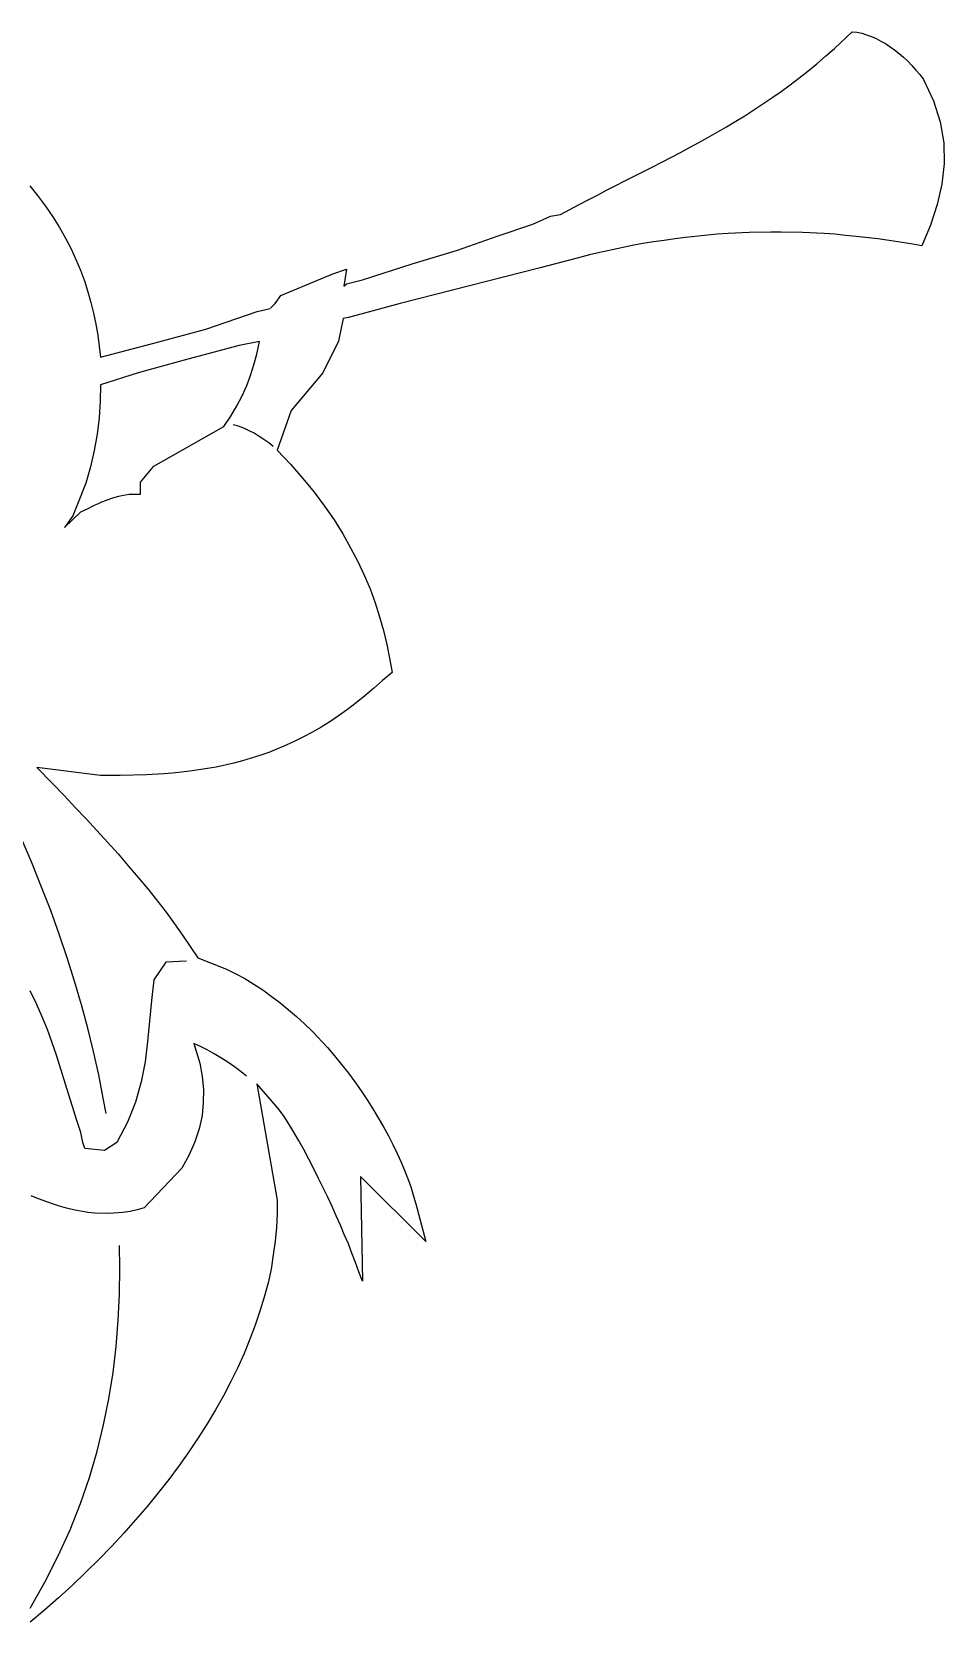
# Model space of a CAD drawing. Extents: x 0 to 225, y 0 to 198.
# Drawn here: x 132.7 to 224.8, y 37.6 to 198.1 of the extents above; entities that cross this region are included whole.
import ezdxf

# ---------------------------------------------------------------- set-up
doc = ezdxf.new("R2010")
doc.units = 0
doc.layers.add('WHITE', color=7, linetype='CONTINUOUS')

msp = doc.modelspace()

# ---------------------------------------------------------------- linework, layer by layer
at = {"layer": 'WHITE', "linetype": 'CONTINUOUS'}
for p, q in [((213.672, 196.393), (215.451, 198.07)), ((215.451, 198.07), (215.933, 198.019)), ((215.933, 198.019), (216.442, 197.917)), ((216.442, 197.917), (216.924, 197.765)), ((216.924, 197.765), (217.407, 197.587)), ((217.407, 197.587), (217.89, 197.384)), ((217.89, 197.384), (218.373, 197.129)), ((212.783, 195.605), (213.672, 196.393)), ((218.373, 197.129), (218.83, 196.875)), ((218.83, 196.875), (219.288, 196.57)), ((219.288, 196.57), (219.745, 196.24)), ((219.745, 196.24), (220.202, 195.884)), ((220.202, 195.884), (220.634, 195.503)), ((211.004, 194.106), (211.893, 194.843)), ((211.893, 194.843), (212.783, 195.605)), ((220.634, 195.503), (221.066, 195.097)), ((221.066, 195.097), (221.498, 194.665)), ((221.498, 194.665), (221.905, 194.207)), ((221.905, 194.207), (222.286, 193.75)), ((208.285, 192.047), (209.2, 192.708)), ((209.2, 192.708), (210.089, 193.394)), ((210.089, 193.394), (211.004, 194.106)), ((222.286, 193.75), (222.667, 193.267)), ((222.667, 193.267), (223.683, 191.107)), ((205.541, 190.192), (207.37, 191.412)), ((207.37, 191.412), (208.285, 192.047)), ((223.683, 191.107), (224.344, 188.973)), ((203.711, 189.049), (204.626, 189.608)), ((204.626, 189.608), (205.541, 190.192)), ((200.916, 187.423), (201.856, 187.956)), ((201.856, 187.956), (202.771, 188.49)), ((202.771, 188.49), (203.711, 189.049)), ((224.344, 188.973), (224.7, 186.864)), ((198.146, 185.898), (199.061, 186.406)), ((199.061, 186.406), (200.001, 186.915)), ((200.001, 186.915), (200.916, 187.423)), ((224.7, 186.864), (224.751, 184.78)), ((195.351, 184.45), (196.266, 184.933)), ((196.266, 184.933), (198.146, 185.898)), ((224.751, 184.78), (224.522, 182.697)), ((191.616, 182.569), (192.531, 183.027)), ((192.531, 183.027), (193.471, 183.51)), ((193.471, 183.51), (194.411, 183.967)), ((194.411, 183.967), (195.351, 184.45)), ((132.508, 182.52329), (133.275, 181.553)), ((133.275, 181.553), (134.062, 180.486)), ((188.821, 181.121), (189.761, 181.604)), ((189.761, 181.604), (190.676, 182.087)), ((190.676, 182.087), (191.616, 182.569)), ((224.522, 182.697), (224.039, 180.638)), ((134.062, 180.486), (134.799, 179.393)), ((186.051, 179.647), (186.966, 180.156)), ((186.966, 180.156), (187.906, 180.638)), ((187.906, 180.638), (188.821, 181.121)), ((224.039, 180.638), (223.353, 178.555)), ((134.799, 179.393), (135.485, 178.326)), ((135.485, 178.326), (136.095, 177.259)), ((179.648, 177.462), (183.231, 178.656)), ((183.231, 178.656), (185.035, 179.469)), ((185.035, 179.469), (186.051, 179.647)), ((223.353, 178.555), (222.489, 176.471)), ((136.095, 177.259), (136.654, 176.166)), ((175.659, 176.039), (179.648, 177.462)), ((193.268, 176.497), (192.2, 176.268)), ((194.36, 176.7), (193.268, 176.497)), ((195.428, 176.878), (194.36, 176.7)), ((196.495, 177.03), (195.428, 176.878)), ((197.587, 177.183), (196.495, 177.03)), ((198.655, 177.335), (197.587, 177.183)), ((201.856, 177.64), (198.655, 177.335)), ((202.949, 177.716), (201.856, 177.64)), ((205.083, 177.818), (202.949, 177.716)), ((207.243, 177.869), (205.083, 177.818)), ((208.31, 177.869), (207.243, 177.869)), ((210.47, 177.818), (208.31, 177.869)), ((212.63, 177.716), (210.47, 177.818)), ((213.723, 177.64), (212.63, 177.716)), ((214.79, 177.538), (213.723, 177.64)), ((215.883, 177.437), (214.79, 177.538)), ((218.068, 177.183), (215.883, 177.437)), ((219.186, 177.03), (218.068, 177.183)), ((221.371, 176.674), (219.186, 177.03)), ((222.489, 176.471), (221.371, 176.674)), ((136.654, 176.166), (137.137, 175.099)), ((137.137, 175.099), (137.594, 174.032)), ((171.059, 174.667), (175.659, 176.039)), ((187.855, 175.277), (183.841, 174.235)), ((188.948, 175.556), (187.855, 175.277)), ((190.015, 175.81), (188.948, 175.556)), ((192.2, 176.268), (190.015, 175.81)), ((137.594, 174.032), (138.001, 172.939)), ((157.821, 171.465), (163.055, 173.651)), ((163.055, 173.651), (164.43651, 174.12076)), ((164.43651, 174.12076), (164.18221, 172.41501)), ((166.054, 173.041), (171.059, 174.667)), ((183.841, 174.235), (169.865, 170.652)), ((138.001, 172.939), (138.331, 171.846)), ((138.331, 171.846), (138.662, 170.779)), ((164.18221, 172.41501), (164.427, 172.66)), ((164.427, 172.66), (166.054, 173.041)), ((138.662, 170.779), (138.916, 169.687)), ((155.432, 169.864), (156.7273, 170.16831)), ((156.75999, 170.17599), (157.236, 170.652)), ((157.236, 170.652), (157.821, 171.465)), ((169.865, 170.652), (164.631, 169.255)), ((138.916, 169.687), (139.144, 168.569)), ((139.144, 168.569), (139.348, 167.476)), ((150.249, 168.06), (155.432, 169.864)), ((164.10729, 169.14719), (163.64, 166.866)), ((164.631, 169.255), (164.10729, 169.14719)), ((139.348, 167.476), (139.5, 166.358)), ((145.014, 166.663), (150.249, 168.06)), ((163.64, 166.866), (162.039, 163.664)), ((139.5, 166.358), (139.627, 165.24)), ((139.627, 165.24), (145.014, 166.663)), ((153.628, 166.434), (148.444, 165.037)), ((155.6699, 166.8285), (153.628, 166.434)), ((155.102, 164.478), (155.407, 165.545)), ((155.407, 165.545), (155.6699, 166.8285)), ((143.439, 163.664), (139.627, 162.445)), ((148.444, 165.037), (143.439, 163.664)), ((154.772, 163.41), (155.102, 164.478)), ((162.039, 163.664), (158.863, 159.853)), ((139.627, 162.445), (139.602, 160.793)), ((153.908, 161.352), (154.39, 162.394)), ((154.39, 162.394), (154.772, 163.41)), ((139.602, 160.793), (139.475, 159.141)), ((153.374, 160.336), (153.908, 161.352)), ((139.475, 159.141), (139.271, 157.49)), ((152.053, 158.252), (152.764, 159.294)), ((152.764, 159.294), (153.374, 160.336)), ((158.863, 159.853), (157.44, 155.864)), ((139.271, 157.49), (138.992, 155.838)), ((145.014, 154.237), (152.053, 158.252)), ((153.552, 158.278), (153.018, 158.43)), ((154.085, 158.074), (153.552, 158.278)), ((154.619, 157.82), (154.085, 158.074)), ((155.127, 157.566), (154.619, 157.82)), ((155.636, 157.261), (155.127, 157.566)), ((156.118, 156.956), (155.636, 157.261)), ((138.992, 155.838), (138.611, 154.187)), ((156.601, 156.6), (156.118, 156.956)), ((157.058, 156.245), (156.601, 156.6)), ((157.44, 155.864), (158.786, 154.441)), ((138.611, 154.187), (138.128, 152.535)), ((143.642, 152.637), (145.014, 154.237)), ((158.786, 154.441), (160.031, 153.018)), ((138.128, 152.535), (137.518, 150.909)), ((143.642, 151.442), (143.642, 152.637)), ((160.031, 153.018), (161.175, 151.62)), ((137.518, 150.909), (136.832, 149.257)), ((140.11, 150.782), (140.771, 151.036)), ((140.771, 151.036), (141.101, 151.137)), ((141.101, 151.137), (141.457, 151.214)), ((141.457, 151.214), (141.787, 151.29)), ((141.787, 151.29), (142.143, 151.366)), ((142.143, 151.366), (142.499, 151.417)), ((142.499, 151.417), (142.854, 151.442)), ((142.854, 151.442), (143.642, 151.442)), ((161.175, 151.62), (162.217, 150.223)), ((136.00168, 148.06472), (137.645, 149.638)), ((136.832, 149.257), (136.00168, 148.06472)), ((137.645, 149.638), (138.001, 149.816)), ((138.001, 149.816), (138.382, 149.994)), ((138.382, 149.994), (138.738, 150.172)), ((138.738, 150.172), (139.068, 150.35)), ((139.068, 150.35), (139.424, 150.502)), ((139.424, 150.502), (139.754, 150.655)), ((139.754, 150.655), (140.11, 150.782)), ((162.217, 150.223), (163.182, 148.825)), ((163.182, 148.825), (164.072, 147.427)), ((164.072, 147.427), (164.859, 146.03)), ((164.859, 146.03), (165.571, 144.632)), ((165.571, 144.632), (166.231, 143.26)), ((166.231, 143.26), (166.816, 141.863)), ((166.816, 141.863), (167.324, 140.465)), ((167.324, 140.465), (167.781, 139.068)), ((167.781, 139.068), (168.163, 137.67)), ((168.163, 137.67), (168.518, 136.272)), ((168.518, 136.272), (168.798, 134.875)), ((168.798, 134.875), (169.052, 133.452)), ((169.052, 133.452), (168.061, 132.639)), ((167.172, 131.826), (166.282, 131.089)), ((168.061, 132.639), (167.172, 131.826)), ((165.418, 130.377), (164.529, 129.691)), ((166.282, 131.089), (165.418, 130.377)), ((162.75, 128.472), (161.886, 127.938)), ((163.64, 129.056), (162.75, 128.472)), ((164.529, 129.691), (163.64, 129.056)), ((160.108, 126.947), (159.244, 126.515)), ((160.997, 127.43), (160.108, 126.947)), ((161.886, 127.938), (160.997, 127.43)), ((156.601, 125.372), (155.712, 125.067)), ((157.465, 125.727), (156.601, 125.372)), ((158.354, 126.108), (157.465, 125.727)), ((159.244, 126.515), (158.354, 126.108)), ((139.627, 123.034), (133.19989, 123.8543)), ((133.19989, 123.8543), (134.799, 122.221)), ((150.426, 123.745), (148.648, 123.491)), ((151.29, 123.898), (150.426, 123.745)), ((153.069, 124.304), (151.29, 123.898)), ((153.958, 124.533), (153.069, 124.304)), ((154.822, 124.787), (153.958, 124.533)), ((155.712, 125.067), (154.822, 124.787)), ((134.799, 122.221), (135.943, 121.026)), ((141.609, 123.034), (139.627, 123.034)), ((144.252, 123.11), (141.609, 123.034)), ((146.005, 123.212), (144.252, 123.11)), ((146.894, 123.288), (146.005, 123.212)), ((147.784, 123.39), (146.894, 123.288)), ((148.648, 123.491), (147.784, 123.39)), ((135.943, 121.026), (137.061, 119.832)), ((137.061, 119.832), (138.179, 118.663)), ((138.179, 118.663), (141.406, 115.131)), ((132.741, 114.166), (131.725, 116.529)), ((133.681, 111.777), (132.741, 114.166)), ((141.406, 115.131), (142.422, 113.937)), ((142.422, 113.937), (143.439, 112.768)), ((143.439, 112.768), (144.404, 111.599)), ((134.596, 109.414), (133.681, 111.777)), ((144.404, 111.599), (146.234, 109.262)), ((135.46, 107.026), (134.596, 109.414)), ((146.234, 109.262), (147.098, 108.093)), ((147.098, 108.093), (147.911, 106.949)), ((136.248, 104.662), (135.46, 107.026)), ((147.911, 106.949), (149.45349, 104.66072)), ((137.01, 102.299), (136.248, 104.662)), ((148.29224, 104.33209), (146.208, 104.23)), ((149.45349, 104.66072), (152.332, 103.494)), ((146.208, 104.23), (145.014, 102.426)), ((152.332, 103.494), (153.272, 103.036)), ((153.272, 103.036), (154.187, 102.553)), ((133.148, 100.012), (132.512, 101.308)), ((137.696, 99.911), (137.01, 102.299)), ((145.014, 102.426), (144.76, 100.343)), ((154.187, 102.553), (155.102, 101.994)), ((155.102, 101.994), (155.991, 101.435)), ((155.991, 101.435), (156.855, 100.8)), ((133.732, 98.716), (133.148, 100.012)), ((138.331, 97.549), (137.696, 99.911)), ((144.76, 100.343), (144.582, 98.259)), ((156.855, 100.8), (157.719, 100.139)), ((157.719, 100.139), (158.558, 99.453)), ((134.266, 97.422), (133.732, 98.716)), ((144.582, 98.259), (144.379, 96.202)), ((158.558, 99.453), (159.396, 98.742)), ((159.396, 98.742), (160.209, 97.98)), ((160.209, 97.98), (160.997, 97.218)), ((135.18, 94.83), (134.266, 97.422)), ((138.916, 95.211), (138.331, 97.549)), ((160.997, 97.218), (162.522, 95.592)), ((136.4, 90.942), (135.18, 94.83)), ((139.449, 92.848), (138.916, 95.211)), ((144.379, 96.202), (144.125, 94.169)), ((149.715, 95.719), (149.029, 96.024)), ((149.029, 96.024), (149.639, 94.042)), ((150.401, 95.363), (149.715, 95.719)), ((151.087, 94.982), (150.401, 95.363)), ((151.773, 94.576), (151.087, 94.982)), ((162.522, 95.592), (163.233, 94.754)), ((163.233, 94.754), (163.945, 93.89)), ((144.125, 94.169), (143.718, 92.136)), ((149.639, 94.042), (149.893, 92.695)), ((152.459, 94.144), (151.773, 94.576)), ((153.145, 93.661), (152.459, 94.144)), ((153.831, 93.153), (153.145, 93.661)), ((154.35802, 92.72724), (153.831, 93.153)), ((163.945, 93.89), (164.631, 93.026)), ((139.907, 90.51), (139.449, 92.848)), ((143.718, 92.136), (143.159, 90.104)), ((149.893, 92.695), (150.02, 91.374)), ((156.957, 90.154), (155.38312, 91.93235)), ((155.38312, 91.93235), (157.44, 80.219)), ((164.631, 93.026), (165.291, 92.136)), ((165.291, 92.136), (165.927, 91.247)), ((136.781, 89.646), (136.4, 90.942)), ((140.1792, 88.94249), (139.907, 90.51)), ((143.159, 90.104), (142.346, 88.071)), ((149.994, 90.053), (149.867, 88.731)), ((150.02, 91.374), (149.994, 90.053)), ((157.541, 89.468), (156.957, 90.154)), ((165.927, 91.247), (166.536, 90.332)), ((166.536, 90.332), (167.095, 89.417)), ((137.213, 88.35), (136.781, 89.646)), ((137.645, 87.029), (137.213, 88.35)), ((149.867, 88.731), (149.588, 87.41)), ((158.075, 88.757), (157.541, 89.468)), ((158.558, 88.02), (158.075, 88.757)), ((167.095, 89.417), (167.654, 88.528)), ((167.654, 88.528), (168.188, 87.613)), ((137.823, 86.038), (137.645, 87.029)), ((142.346, 88.071), (141.253, 86.038)), ((149.588, 87.41), (149.156, 86.089)), ((159.04, 87.232), (158.558, 88.02)), ((159.599, 86.267), (159.04, 87.232)), ((168.188, 87.613), (168.671, 86.699)), ((168.671, 86.699), (169.128, 85.809)), ((138.026, 85.428), (137.823, 86.038)), ((140.034, 85.225), (138.026, 85.428)), ((141.253, 86.038), (140.034, 85.225)), ((149.156, 86.089), (148.572, 84.767)), ((160.133, 85.301), (159.599, 86.267)), ((161.149, 83.37), (160.133, 85.301)), ((169.128, 85.809), (169.56, 84.92)), ((148.572, 84.767), (147.835, 83.421)), ((169.56, 84.92), (169.967, 84.031)), ((169.967, 84.031), (170.322, 83.141)), ((147.835, 83.421), (144.023, 79.431)), ((161.632, 82.404), (161.149, 83.37)), ((162.09, 81.464), (161.632, 82.404)), ((172.432, 76.026), (165.85, 82.608)), ((165.85, 82.608), (166.054, 72.037)), ((170.322, 83.141), (170.653, 82.303)), ((170.653, 82.303), (170.958, 81.464)), ((133.351, 80.346), (132.639, 80.651)), ((134.774, 79.838), (133.351, 80.346)), ((157.44, 80.219), (157.44, 78.847)), ((162.547, 80.499), (162.09, 81.464)), ((163.004, 79.558), (162.547, 80.499)), ((170.958, 81.464), (171.212, 80.626)), ((171.212, 80.626), (171.441, 79.838)), ((135.485, 79.609), (134.774, 79.838)), ((136.197, 79.406), (135.485, 79.609)), ((136.908, 79.228), (136.197, 79.406)), ((138.331, 78.974), (136.908, 79.228)), ((139.043, 78.898), (138.331, 78.974)), ((140.466, 78.847), (139.043, 78.898)), ((141.889, 78.949), (140.466, 78.847)), ((142.6, 79.076), (141.889, 78.949)), ((143.312, 79.228), (142.6, 79.076)), ((144.023, 79.431), (143.312, 79.228)), ((157.44, 78.847), (157.389, 77.449)), ((163.411, 78.618), (163.004, 79.558)), ((163.843, 77.678), (163.411, 78.618)), ((171.441, 79.838), (172.432, 76.026)), ((157.389, 77.449), (157.262, 76.077)), ((164.224, 76.738), (163.843, 77.678)), ((141.558, 73.358), (141.53641, 75.6401)), ((157.262, 76.077), (157.058, 74.68)), ((164.631, 75.798), (164.224, 76.738)), ((164.986, 74.858), (164.631, 75.798)), ((157.058, 74.68), (156.83, 73.257)), ((165.368, 73.917), (164.986, 74.858)), ((165.698, 72.977), (165.368, 73.917)), ((141.533, 70.716), (141.558, 73.358)), ((156.83, 73.257), (156.525, 71.859)), ((166.054, 72.037), (165.698, 72.977)), ((141.406, 68.098), (141.533, 70.716)), ((156.525, 71.859), (156.144, 70.436)), ((155.712, 69.013), (155.229, 67.59)), ((156.144, 70.436), (155.712, 69.013)), ((141.203, 65.456), (141.406, 68.098)), ((155.229, 67.59), (154.695, 66.167)), ((154.695, 66.167), (154.111, 64.744)), ((140.898, 62.813), (141.203, 65.456)), ((154.111, 64.744), (153.476, 63.321)), ((140.466, 60.171), (140.898, 62.813)), ((153.476, 63.321), (152.764, 61.898)), ((152.764, 61.898), (152.027, 60.475)), ((139.932, 57.528), (140.466, 60.171)), ((152.027, 60.475), (151.214, 59.052)), ((151.214, 59.052), (150.376, 57.63)), ((139.297, 54.885), (139.932, 57.528)), ((149.486, 56.232), (148.546, 54.834)), ((150.376, 57.63), (149.486, 56.232)), ((138.509, 52.243), (139.297, 54.885)), ((148.546, 54.834), (147.555, 53.437)), ((147.555, 53.437), (146.513, 52.039)), ((137.594, 49.6), (138.509, 52.243)), ((146.513, 52.039), (145.446, 50.667)), ((145.446, 50.667), (144.328, 49.295)), ((136.553, 46.957), (137.594, 49.6)), ((144.328, 49.295), (143.159, 47.948)), ((135.358, 44.315), (136.553, 46.957)), ((141.965, 46.602), (140.72, 45.28)), ((143.159, 47.948), (141.965, 46.602)), ((140.72, 45.28), (139.449, 43.959)), ((134.012, 41.672), (135.358, 44.315)), ((139.449, 43.959), (138.128, 42.663)), ((138.128, 42.663), (136.781, 41.367)), ((132.512, 39.055), (134.012, 41.672)), ((136.781, 41.367), (135.384, 40.097)), ((133.961, 38.852), (132.512, 37.632)), ((135.384, 40.097), (133.961, 38.852))]:
    msp.add_line(p, q, dxfattribs=at)

doc.saveas('drawing.dxf')
